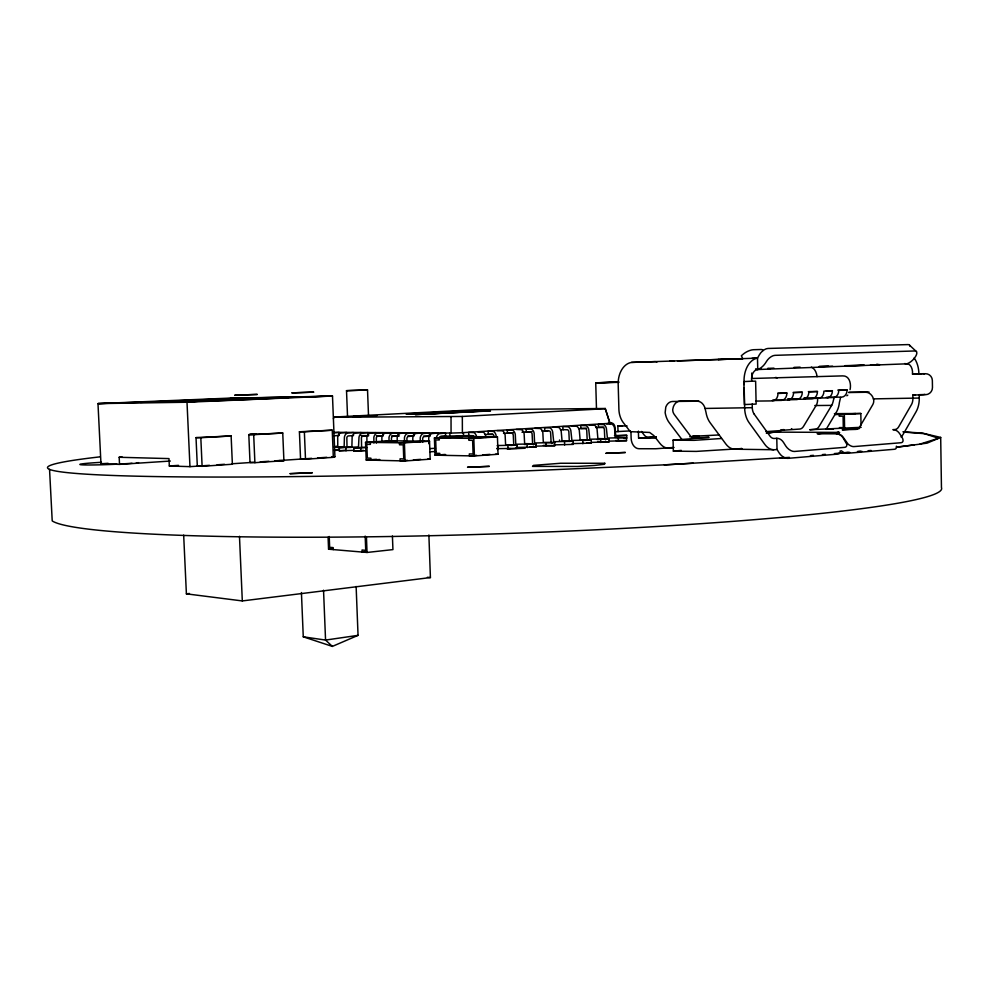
<?xml version="1.0" encoding="UTF-8"?>
<svg xmlns="http://www.w3.org/2000/svg" width="991" height="991" viewBox="0 0 991 991"><rect width="100%" height="100%" fill="white"/><g stroke="black" fill="none" stroke-linecap="round" stroke-linejoin="round"><path stroke-width="1.49" d="M333.459 418.772L333.843 417.273L335.491 416.976L475.185 409.779L605.216 408.478L610.06 423.615L605.216 408.478M834.162 397.787L833.357 400.463A8.56 5.401 -79.8 0 1 832.812 402.594L832.651 403.102A8.411 5.401 -89.7 0 1 831.672 405.381L819.024 426.526A8.461 5.463 -89.2 0 1 815.221 429.264L809.709 429.747L861.204 427.307M840.579 397.441L839.389 402.606A18.507 11.88 -89.7 0 1 836.354 412.206L826.135 429.376M611.261 423.231L462.388 432.695L462.326 416.455L605.055 408.726M909.949 346.169L909.961 346.156A7.172 3.332 -45.6 0 0 907.929 344.595L767.963 348.46A7.668 3.902 -44.7 0 0 759.453 354.691L757.496 358.135A22.843 15.187 89.7 0 0 744.03 381.547L744.105 384.595M846.859 395.768L847.788 395.112M698.692 400.86L680.136 401.082A10.963 7.953 87.3 0 0 673.409 406.632L672.716 409.518A9.229 6.293 -79.6 0 0 672.988 411.785L673.149 412.318A9.08 6.293 -89.9 0 0 674.413 414.659L690.083 435.52A8.993 6.194 -89.3 0 0 694.53 437.849L709.06 437.365L673.075 440.153L673.36 451.14L681.3 450.397M301.425 592.556L303.271 636.817L332.357 646.405L358.048 635.355L356.128 586.461M49.55 469.375L52.213 520.919A445.962 30.622 -1.9 0 0 523.198 532.923A445.962 30.622 -1.9 0 0 941.45 487.622L940.694 437.427L927.093 443.126L919.982 444.092M818.244 433.55L819.718 433.736M337.968 449.518L334.401 449.877M333.087 432.956L339.083 432.423L339.195 435.421L333.831 435.842A2.391 1.945 90 0 0 333.372 436.102M358.048 635.355L325.556 640.075L303.271 636.817M896.471 447.3L914.383 444.86M897.97 446.916L919.648 444.203L938.564 438.257L922.745 433.117L902.925 431.803M183.669 535.14L186.395 593.844L242.312 600.93L430.416 577.567L428.88 534.967M186.395 593.844L189.454 593.485M328.083 537.283L328.566 549.2L367.029 552.458L392.931 549.609L392.411 536.007M366.682 551.541L362.111 552.049L362.037 550.017L365.729 550.327L365.171 536.081M328.566 549.2L333.087 548.717M818.665 433.513L817.141 433.649L819.062 433.736M510.179 448.514L507.256 448.985L525.106 448.242L515.555 448.254M198.027 401.281L187.002 402.235L97.985 403.61L100.971 463.788L119.527 464.383L170.341 461.05M230.172 398.506L332.493 396.028L334.921 456.752L332.295 456.938M771.939 432.373L766.353 433.278M810.427 455.612L813.425 455.352M822.419 454.584L825.416 454.336M839.018 453.184L848.234 452.404M860.51 451.351L857.438 451.611L861.947 451.351M868.141 450.707L871.114 450.459M840.145 450.88A7.309 3.84 43.3 0 1 837.965 454.089L787.758 458.362A7.494 4.051 42.8 0 1 779.124 452.862L777.031 449.518L774.64 449.716A20.65 13.639 -89.1 0 1 764.829 444.426L749.097 422.686A20.836 13.862 -89.7 0 1 744.65 408.131L744.179 387.654M779.57 457.978L784.141 457.619M834.422 453.568L849.708 452.342M818.058 433.513L819.223 433.463M837.618 432.683L839.674 432.51L837.073 432.423M674.066 447.436L655.819 448.75L638.885 448.725A10.567 7.494 86.4 0 1 631.118 438.109L630.957 432.175M672.666 448.043L669.631 448.266A19.523 13.601 -89.4 0 1 659.833 443.262L653.787 435.545L649.638 432.435L630.288 431.667L623.364 422.711A19.473 13.8 90 0 1 619.809 415.365L619.499 414.164A19.473 13.8 90 0 1 618.892 409.122L618.186 384.285A21.344 15.113 89.3 0 1 631.49 362.409L757.496 358.135L757.756 369.532A9.65 6.417 89.7 0 0 751.686 381.201L743.882 381.597L744.414 404.551L756.133 404.08L755.625 381.163L751.686 381.201M836.392 433.872A10.529 8.287 86.1 0 1 843.118 437.873L846.772 444.154A7.346 3.828 43.3 0 1 844.605 447.35L794.386 451.462A7.532 4.038 42.8 0 1 785.727 445.938L783.522 442.444A10.864 8.287 85.9 0 0 776.783 438.295L774.392 438.48A9.39 6.194 -89.1 0 1 769.945 436.052L754.015 413.866M367.525 389.959L346.553 390.677L367.525 389.959L368.541 416.232M407.487 460.32L400.116 460.84L400.042 458.833L403.758 458.92L403.238 444.835L399.509 444.786L399.435 442.779L424.532 441.168M413.383 459.886L420.754 459.353M476.758 455.327L469.387 455.86L469.313 453.915L473.091 453.989L472.62 440.326L468.842 440.277L468.78 438.332L492.391 436.82M482.654 454.906L490.025 454.374M405.071 460.964L430.168 459.155L429.524 441.23L390.454 440.784L365.543 442.345L366.224 460.022L405.071 460.964L404.402 442.841L365.543 442.345M474.416 455.959L498.027 454.25L497.445 436.858L457.892 436.535L434.417 438.01L435.037 455.166L474.416 455.959L473.809 438.381L434.417 438.01M721.436 438.493L694.109 440.338L673.075 440.153M859.544 428.508L842.189 429.797L856.1 429.388A8.634 5.463 -89.2 0 0 859.891 426.588L872.551 405.022A8.585 5.389 -89.6 0 0 873.529 402.693L873.641 402.173A8.708 5.463 80.5 0 0 873.728 400.005L872.885 397.304A10.22 8.163 88.2 0 0 865.688 392.275L848.68 392.535M781.094 429.809L784.067 429.599M496.726 448.663L517.054 448.353L516.943 445.145L506.178 444.947A1.264 0.83 86.1 0 1 505.571 444.042L505.113 434.913A5.735 3.753 86.3 0 0 502.301 430.825L497.16 430.627M516.596 447.474L536.094 447.015L535.995 443.832L525.193 443.646A1.251 0.83 86.2 0 1 524.586 442.754L524.128 433.699A5.686 3.766 86.4 0 0 521.328 429.66L516.175 429.462M535.437 446.161L554.799 445.702L554.712 442.556L543.886 442.37A1.239 0.83 86.2 0 1 543.266 441.49L542.833 432.51A5.649 3.778 86.4 0 0 540.021 428.508L534.855 428.31M553.944 444.872L573.194 444.414L573.095 441.292L562.058 440.995L561.203 431.333A5.599 3.791 86.5 0 0 558.404 427.369L553.226 427.183M572.154 443.609L591.28 443.138L591.181 440.041L580.119 439.769L579.277 430.193A5.55 3.791 86.5 0 0 576.465 426.254L571.274 426.068M591.577 442.382L609.056 441.899L608.957 438.827L597.87 438.555L597.053 429.053A5.5 3.803 86.6 0 0 594.241 425.164L589.038 424.978M609.18 441.144L626.535 440.673L626.448 437.626L615.337 437.365L614.519 427.951A5.463 3.803 86.6 0 0 611.707 424.086L606.504 423.9M689.773 436.796L698.853 436.151L692.746 436.114M782.01 430.305L799.749 429.053A8.399 5.463 -89.3 0 0 803.552 426.328L816.138 405.455A8.349 5.401 -89.7 0 0 817.6 399.484M719.218 434.938L693.192 436.288M765.87 431.642L781.404 430.515L780.462 430.466M366.224 460.022L376.469 459.304M435.037 455.166L445.293 454.448M379.776 459.514L370.981 460.134L370.894 458.176L367.339 458.09L366.806 444.327L370.374 444.377L370.287 442.407L395.236 440.834M445.715 454.844L439.855 455.265L439.781 453.358L436.164 453.283L435.693 439.93L439.31 439.967L439.236 438.059L462.735 436.573M119.527 464.383L119.18 457.272L168.978 458.598L169.325 465.993L189.962 466.65L209.485 465.324M217.029 464.804L224.536 464.296M232.03 463.776L254.39 462.252M260.224 461.856L268.908 461.261M274.668 460.865L311.731 458.338M317.603 457.941L326.807 457.309M202.114 466.303L232.377 464.234L231.126 435.966L196.02 437.638L197.32 466.154L202.114 466.303L200.814 437.7L196.02 437.638M254.898 462.686L283.909 460.704L282.745 433.03L248.803 434.64L250.017 462.549L254.898 462.686L253.684 434.677L248.803 434.64M305.501 459.229L333.323 457.322L332.245 430.205L299.418 431.766L300.558 459.106L305.501 459.229L304.361 431.791L299.418 431.766M510.662 445.455L513.747 445.244M524.549 444.501L533.815 443.857M583.191 440.475L587.824 440.153M597.077 439.521L604.795 438.988M497.172 445.554L516.943 445.145M514.044 445.232A4.46 2.948 86.2 0 1 513.71 444.154L513.264 435.074A2.515 1.66 86.4 0 0 512.025 433.29L507.429 433.154L507.318 429.995L512.471 430.205A5.711 3.766 86.4 0 1 515.27 434.256L515.729 443.361A1.251 0.83 86.2 0 0 516.348 444.253L535.995 443.832M533.369 444.86A4.422 2.948 86.2 0 1 532.551 442.878L532.105 433.872A2.502 1.66 86.4 0 0 530.866 432.101L526.258 431.977L526.159 428.843L531.312 429.041A5.661 3.778 86.4 0 1 534.124 433.055L534.57 442.085A1.251 0.83 86.2 0 0 535.19 442.965L554.712 442.556M551.888 443.584A4.385 2.961 86.3 0 1 551.058 441.614L550.624 432.683A2.478 1.672 86.5 0 0 549.386 430.924L544.765 430.812L544.666 427.703L549.844 427.901A5.624 3.778 86.5 0 1 552.656 431.878L553.709 441.701L573.095 441.292M569.59 441.429A4.348 2.961 86.3 0 1 569.268 440.376L568.834 431.519A2.453 1.672 86.5 0 0 567.595 429.784L562.962 429.66L562.876 426.588L568.054 426.774A5.574 3.791 86.5 0 1 570.866 430.726L571.906 440.462L591.181 440.041M587.49 440.202A4.311 2.973 86.3 0 1 587.155 439.162L586.734 430.379A2.44 1.672 86.5 0 0 585.495 428.645L580.862 428.533L580.763 425.486L585.966 425.672A5.525 3.803 86.5 0 1 588.778 429.586L589.806 439.236L608.957 438.827M605.575 439.88A4.274 2.973 86.4 0 1 604.758 437.96L604.349 429.252A2.416 1.672 86.6 0 0 603.11 427.542L598.453 427.431L598.366 424.408L603.569 424.582A5.475 3.803 86.6 0 1 606.381 428.459L607.409 438.034L626.448 437.626M430.094 451.834L435.718 451.45M623.76 438.48L626.795 438.27L626.721 435.322L614.47 435.569M656.191 436.771L648.634 437.304A8.77 6.169 -89.4 0 1 644.2 435.037L641.45 431.457M638.402 431.122L638.588 438.171L656.215 436.944M767.071 433.24L773.24 432.287M366.026 447.139L353.713 447.944L353.837 451.041L363.536 450.397M353.837 451.041L366.348 450.806M169.325 465.993L178.516 465.361M429.883 448.613L435.445 448.242M626.721 435.322L615.745 435.891L614.928 426.7A5.376 3.853 -89.5 0 0 612.104 423.07L608.288 423.132M354.295 450.348L339.157 450.769L339.033 447.709L351.879 446.706L352.139 437.167A5.5 4.422 -89.9 0 1 355.112 433.092L361.145 432.572M100.971 463.788L108.093 463.317M339.033 447.709L358.494 446.941L358.99 437.242A5.525 4.435 -89.9 0 1 361.975 433.141L368.008 432.609L368.132 435.668L362.731 436.09A2.44 1.957 -89.9 0 0 361.418 437.886L361.579 446.681A4.311 3.468 -89.6 0 1 360.761 448.675M353.713 447.944L366.843 447.659M334.227 450.447L339.74 450.087M615.052 431.704L630.264 430.912M339.157 450.769L344.682 450.41M440.747 436.263L469.684 435.532M485.07 434.566L492.762 434.083M503.527 433.401L513.326 432.782M521.984 432.237L532.056 431.605M541.978 430.986L548.134 430.602M560.435 429.821L563.52 429.623M578.893 428.657L586.585 428.174M595.814 427.592L603.878 427.096M333.818 446.879L337.77 446.012L337.696 437.043A5.451 4.41 -90 0 1 340.669 433.005L346.677 432.472M855.667 413.52L839.191 414.585L839.228 416.208L843.081 416.195L843.304 427.604L839.439 427.592M334.401 447.387L344.15 446.582L344.422 437.105A5.475 4.41 -90 0 1 347.395 433.042L353.403 432.522M404.402 442.841L429.524 441.23M473.809 438.381L497.445 436.858M834.645 414.597L860.82 413.495L861.03 425.139M404.464 441.936L404.452 437.663A5.698 4.472 -89.7 0 1 407.474 433.439L413.569 432.894L413.681 436.04L408.23 436.474A2.515 1.97 -89.7 0 0 406.905 438.332L406.954 441.986M119.18 457.272L122.265 457.086M618.025 431.717L617.864 425.969L622.459 425.684M818.69 433.463L819.916 433.426M836.937 432.733L838.943 432.522L838.262 432.435M390.95 432.745L384.88 433.29A5.612 4.447 -89.8 0 0 381.869 437.452L381.894 441.676M353.527 435.545L348.151 435.966A2.416 1.945 -90 0 0 346.838 437.749L346.999 446.458A4.274 3.456 -89.7 0 1 346.689 447.511M406.285 432.844L400.203 433.389A5.661 4.472 -89.8 0 0 397.18 437.588L397.205 441.85M421.931 432.943L415.824 433.488A5.723 4.484 -89.7 0 0 412.801 437.737L412.813 442.048M373.917 443.002L373.842 437.378A5.587 4.447 -89.8 0 1 376.84 433.24L382.898 432.695L383.022 435.78L377.596 436.213A2.465 1.957 -89.8 0 0 376.283 438.034L376.394 443.039M437.898 433.042L431.779 433.6A5.785 4.497 -89.6 0 0 428.744 437.886L428.806 443.708M789.431 457.384L668.913 464.655L527.212 470.849A446.891 19.201 -1.9 0 1 119.961 475.717A446.891 19.201 -1.9 0 1 100.128 456.839M375.899 432.658L369.854 433.191A5.562 4.435 -89.9 0 0 366.868 437.304L366.943 442.903M200.814 437.7L231.126 435.966M253.684 434.677L282.745 433.03M304.361 431.791L332.245 430.205M754.002 413.854A9.476 6.305 -89.7 0 1 752.28 407.685L705.059 408.441L704.49 406.706A11.161 8.176 87.3 0 0 697.243 401.194L672.505 401.479A11.012 7.953 87.2 0 0 665.791 407.053L665.147 412.665A19.969 13.837 -89.9 0 0 669.247 422.699L682.217 439.868M924.876 394.269A6.999 6.863 -56.9 0 1 923.092 394.567L919.227 394.691L919.276 398.048L873.443 398.877M664.304 464.866L693.254 463.193M819.247 433.773L836.862 433.835A10.517 8.287 86.1 0 1 843.576 437.836L848.011 444.055A7.309 3.791 43.3 0 0 853.87 446.594L901.054 442.729A7.135 3.592 43.7 0 0 901.736 436.82L899.568 433.538A10.207 8.262 86.3 0 0 892.879 429.673L894.984 429.512A8.808 5.451 -89.1 0 0 898.775 426.663L911.646 404.266A8.746 5.376 -89.5 0 0 912.897 398.419L912.835 395.05L915.399 394.901M772.063 432.324L774.033 432.249M772.274 400.513L781.441 400.401A7.271 5.574 88.3 0 0 786.866 393.043L777.972 393.501A7.309 5.574 88.2 0 1 772.546 400.897L755.761 401.082M787.684 399.67L796.851 399.559A7.222 5.562 88.4 0 0 802.276 392.25L793.531 392.709A7.247 5.574 88.3 0 1 788.105 400.042L772.831 400.215M804.382 398.816L812.013 398.729A7.16 5.562 88.5 0 0 817.451 391.482L808.842 391.916A7.197 5.562 88.4 0 1 803.416 399.2L788.142 399.385M804.048 398.196L826.952 397.911A7.11 5.562 88.6 0 0 832.39 390.714L823.917 391.148A7.135 5.562 88.5 0 1 818.479 398.37L804.729 398.543M826.383 397.304L841.644 397.106A7.048 5.562 88.7 0 0 847.082 389.959L838.745 390.392A7.086 5.562 88.6 0 1 833.307 397.564L827.2 397.639M423.318 414.027L425.895 414.015L407.995 414.139L433.971 413.594L418.363 413.978L420.593 414.164M443.968 412.367L426.192 413.197L450.942 412.702L434.938 412.813M462.413 411.315L488.167 410.757L449.096 412.008L478.926 411.24M467.752 411.327L459.229 411.686L461.05 411.674M474.255 411.277L465.683 411.637L467.541 411.624M458.263 412.318L436.139 412.739M465.312 411.959L442.246 412.429L443.435 412.38M819.483 433.414L820.697 433.389M836.169 432.77L837.383 432.745M444.29 412.256L450.546 412.058M850.067 389.624C851.343 384.297 849.745 375.601 842.697 375.886L751.859 378.488L751.735 373.062M904.746 363.524A10.542 8.572 -89 0 0 906.963 363.821A8.919 5.475 90 0 1 912.5 374.103L925.309 373.706A7.036 6.912 -57.3 0 1 932.358 380.482L932.469 387.469A7.036 6.9 -56.9 0 1 925.631 394.703L912.835 395.05M239.203 397.725L97.985 403.61L142.543 402.173M618.706 381.907L595.727 382.86L596.483 408.763M820.375 433.364L821.551 433.352M835.314 432.807L836.491 432.782M871.225 364.911L872.117 364.874L870.47 364.911M767.802 368.379L773.959 368.144M793.977 367.388L800.133 367.153M819.198 366.521L828.451 366.162M907.099 363.808L757.756 369.532A11.409 8.609 89.6 0 1 755.526 369.209M773.773 432.237L774.875 432.225M821.353 433.327L835.512 432.819M730.627 359.052L729.884 359.076L734.207 358.94M755.737 369.259L759.193 369.135M655.534 438.121L638.588 438.171M727.84 359.25L729.562 359.2M734.789 358.915L741.144 358.705M751.983 358.346L757.409 358.16M728.682 359.2L718.141 359.56L726.353 359.299M742.693 358.779L736.685 358.977A10.207 7.618 89 0 0 735.706 359.114M921.258 373.842L912.5 374.103M631.49 362.409L654.927 361.641A7.024 4.918 89 0 1 656.884 362.149M669.879 361.133L672.654 361.046A7.086 4.918 89 0 1 673.905 361.232M677.584 360.873L718.351 359.498M618.694 382.117L595.727 382.86L618.619 382.34M287.291 397.49L332.493 396.028L187.002 402.235L189.962 466.65M333.843 417.273L462.326 416.455M774.751 432.2L777.737 432.126M845.063 365.89L864.363 365.283L862.901 365.171M845.013 365.691L861.575 365.221M871.25 364.936L879.748 364.7L877.568 364.403A10.505 8.436 -89.3 0 1 876.862 364.143M819.062 366.583L832.613 366.187M758.71 369.209L761.274 369.135M768.359 368.937L769.982 368.887L767.79 368.578M757.892 369.532L757.756 369.532A22.508 16.946 89.9 0 0 766.377 361.604A7.693 3.89 -44.7 0 1 774.912 355.348L914.804 350.963A7.197 3.32 -45.6 0 1 915.597 356.463A20.799 16.859 -88.5 0 1 906.963 363.821M776.634 432.175L778.641 432.113M837.791 390.12L847.082 389.959M826.321 390.813L832.39 390.714M808.359 391.631L817.451 391.482M793.184 392.399L802.276 392.25M777.762 393.179L786.866 393.043M848.903 392.3L869.008 391.99M804.296 397.936L807.355 397.899M787.585 399.026L799.799 398.877M814.775 405.542L831.672 405.381M834.434 413.631L860.82 413.495M778.294 432.15L779.471 432.113M617.864 425.969L627.105 425.981M825.825 429.177L833.406 429.202M779.013 432.15L838.275 432.398M477.823 431.816L482.951 432.026A5.797 3.741 86.3 0 1 485.751 436.139L485.912 437.539M333.013 432.311L451.066 433.042L451.029 416.815M361.046 435.606L368.714 435.668M376.369 435.73L383.022 435.78M391.705 435.854L399.361 435.916M407.858 435.99L413.681 436.04M423.541 436.114L430.02 436.176M615.783 440.561L626.535 440.673M609.056 441.899L597.61 441.639M586.684 443.088L591.28 443.138M554.799 445.702L543.427 445.417M734.777 449.208L773.748 449.741M530.012 446.929L536.094 447.015M334.462 447.164L339.058 447.238M346.714 447.362L351.31 447.436M495.5 454.212L498.027 454.25M331.836 456.69L334.921 456.752M427.678 459.093L430.168 459.155M278.991 460.58L283.909 460.704M903.978 432.088L924.801 433.699L940.694 437.427M427.406 577.282L430.416 577.567M673.36 451.14L696.301 451.4L741.962 448.564L735.669 449.183A20.229 13.626 -89.2 0 1 725.846 443.993L710.101 422.686A20.415 13.862 -89.8 0 1 706.013 412.429L705.059 408.441M909.627 345.289L916.489 351.656M332.357 646.405L325.556 640.075L323.537 590.227M742.717 358.655L741.355 355.719L743.733 353.762A7.507 2.49 -25.1 0 1 753.482 349.712L760.902 349.501A7.482 2.465 -25.2 0 1 762.983 350.541M559.494 440.004L559.618 441.032M496.268 436.87L496.095 435.483A5.76 3.753 86.3 0 0 493.295 431.382L488.167 431.172L488.266 434.368L492.861 434.492A2.539 1.66 86.3 0 1 494.088 436.3L494.175 437.056M476.745 438.121L476.584 436.721A5.81 3.741 86.3 0 0 473.785 432.584L468.656 432.373L468.768 435.582L473.351 435.718A2.564 1.648 86.3 0 1 474.578 437.551M475.185 409.779L475.271 411.166M239.475 536.304L242.312 600.93M329.223 536.49L329.656 547.317L333.187 547.614L333.261 549.596M366.447 537.184L367.029 552.458M360.674 448.056L360.798 451.165M346.516 390.652L347.544 416.914M345.859 447.821L345.983 450.893M391.495 441.8L391.445 438.183A2.49 1.97 -89.8 0 1 392.77 436.337L398.196 435.904L398.085 432.794L392.002 433.34A5.636 4.46 -89.8 0 0 388.992 437.514L389.017 441.751M449.939 436.337L449.827 433.117L463.429 432.695L463.54 435.916M422.736 442.184L422.674 438.48A2.539 1.982 -89.7 0 1 424.012 436.61L429.475 436.164L429.363 432.993L423.244 433.538A5.748 4.484 -89.7 0 0 420.221 437.811L420.234 442.135M527.125 444.439L527.224 447.635M507.925 445.764L508.036 448.985M497.569 446.47L497.68 449.703M564.536 441.875L564.635 445.009M545.991 443.15L546.091 446.309M600.682 439.397L600.769 442.481M582.77 440.623L582.857 443.733M618.31 438.183L618.396 441.243M752.206 404.018L752.28 407.685M776.783 438.295L777.031 449.518M844.344 414.56L844.617 429.239M138.554 462.648A31.402 1.288 -2.4 0 1 136.324 462.884M132.026 463.255A31.402 1.288 -2.4 0 1 120.097 464.023M117.087 464.172A31.402 1.288 -2.4 0 1 80.903 464.729A31.402 1.288 -2.4 0 1 101.478 462.314M256.372 433.835A74.734 2.143 -2.1 0 1 250.005 434.182M436.3 437.96A5.81 4.497 -89.6 0 1 439.347 433.649L445.479 433.092L445.591 436.3L440.103 436.746A2.564 1.982 -89.6 0 0 438.765 438.641M775.495 377.472A6.813 4.497 89.8 0 1 777.217 377.918M811.344 367.128A11.719 7.581 89.8 0 1 817.067 376.667M914.123 357.999A21.133 12.982 -90 0 1 918.892 373.818M841.384 450.769A7.284 3.803 43.4 0 0 847.231 453.296L894.427 449.27A7.11 3.605 43.7 0 0 896.372 446.173M678.389 361.257A10.492 7.606 88.7 0 1 680.322 360.823M919.276 398.048A19.25 11.83 -89.5 0 1 916.068 411.773L903.482 433.748A19.362 11.979 -89.1 0 1 901.079 436.994M922.757 373.694A6.999 6.875 -57.3 0 1 924.553 373.867M791.735 428.62A8.349 5.463 -89.3 0 1 791.4 428.806M625.321 452.478L606.009 453.296L625.321 452.478M376.679 415.725L353.031 416.616L376.679 415.725M604.795 463.268L604.498 464.271L594.489 465.448L577.319 466.464L532.526 466.389L533.542 465.374L560.584 463.255L604.795 463.268M489.257 466.352L467.591 467.281L489.257 466.352M140.425 402.334L205.571 401.045A74.833 0.855 -2 0 0 284.751 397.713L288.852 397.354A74.833 0.855 -2 0 0 241.42 398.147L140.425 402.334M312.289 472.707L290.14 473.661L312.289 472.707M313.602 392.126L292.011 392.882L313.602 392.126M257.189 394.43L234.917 395.198L257.189 394.43M467.814 410.794L406.037 413.99L435.074 413.532L442.296 413.16L423.9 413.272L472.397 410.757L467.814 410.794M488.551 410.782L415.254 414.61L490.508 410.893L488.551 410.782"/></g></svg>
